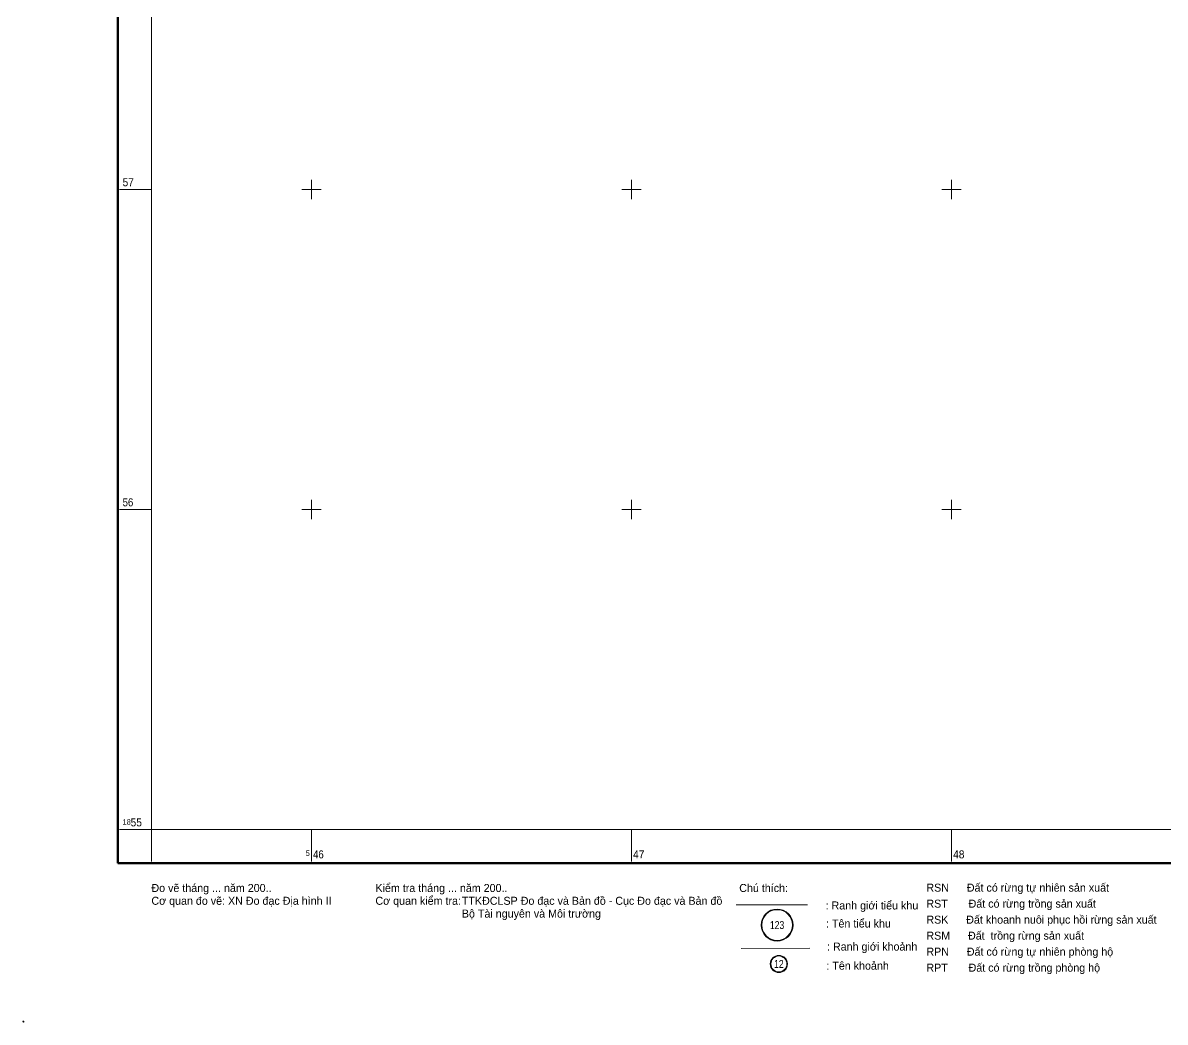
# Model space of a CAD drawing. Header units: metres. Extents: x 545098 to 555652, y 1854398 to 1862642.
# Drawn here: x 545098 to 548667, y 1854398 to 1857521 of the extents above; entities that cross this region are included whole.
import ezdxf
from ezdxf.enums import TextEntityAlignment as Align

# ---------------------------------------------------------------- set-up
doc = ezdxf.new("R2010")
doc.units = ezdxf.units.M
doc.header["$LTSCALE"] = 6.8
doc.header["$PDMODE"] = 32
doc.header["$PDSIZE"] = 3.4
doc.layers.add('56', color=7, linetype='Continuous')
for name, color, linetype, lineweight in [('59', 7, 'Continuous', 13), ('60', 7, 'Continuous', 13), ('61', 7, 'Continuous', 13)]:
    doc.layers.add(name, color=color, linetype=linetype, lineweight=lineweight)

msp = doc.modelspace()

# ---------------------------------------------------------------- linework, layer by layer
at = {"layer": '59'}
for p, q in [((547327.34, 1854765.04), (547550.28, 1854765.04)), ((547454.96, 1854751.72), (547454.96, 1854749.72)), ((547454.96, 1854653.72), (547454.96, 1854651.72)), ((547342.78, 1854628.62), (547557.38, 1854629.67)), ((547433.46, 1854580.05), (547435.46, 1854580.05)), ((547435.46, 1854580.05), (547433.46, 1854580.05)), ((547485.46, 1854580.05), (547487.46, 1854580.05)), ((547487.46, 1854580.05), (547485.46, 1854580.05))]:
    msp.add_line(p, q, dxfattribs=at)
for points in [[(547454.96, 1854749.72), (547454.96, 1854751.72), (547454.96, 1854751.72)], [(547454.96, 1854651.72), (547454.96, 1854653.72), (547454.96, 1854653.72)]]:
    msp.add_lwpolyline(points, dxfattribs=at)
for centre, radius, start, end in [((547454.96, 1854701.72), 50, 90, 270), ((547454.96, 1854701.72), 48, 90, 270), ((547454.92, 1854701.72), 50, 270.0401, 89.95989), ((547454.93, 1854701.72), 48, 0, 89.96419), ((547454.93, 1854701.72), 48, 270.03581, 0), ((547460.46, 1854580.04), 27, 90, 179.99866), ((547460.46, 1854580.04), 25, 90, 179.99855), ((547460.46, 1854580.04), 27, 0.00134, 89.99855), ((547460.46, 1854580.04), 25, 0.00145, 89.99855), ((547460.46, 1854580.12), 27, 180.16841, 270), ((547460.46, 1854580.12), 25, 180.18313, 269.99856), ((547460.46, 1854580.12), 25, 270, 359.81686), ((547460.46, 1854580.12), 27, 270, 359.83015)]:
    msp.add_arc(centre, radius, start, end, dxfattribs=at)
at = {"layer": '60'}
for p, q in [((546000, 1856970), (546000, 1857030)), ((547000, 1856970), (547000, 1857030)), ((548000, 1856970), (548000, 1857030)), ((545500, 1857000), (545400, 1857000)), ((546030, 1857000), (545970, 1857000)), ((547030, 1857000), (546970, 1857000)), ((548030, 1857000), (547970, 1857000)), ((546000, 1855970), (546000, 1856030)), ((547000, 1855970), (547000, 1856030)), ((548000, 1855970), (548000, 1856030)), ((545500, 1856000), (545400, 1856000)), ((546030, 1856000), (545970, 1856000)), ((547030, 1856000), (546970, 1856000)), ((548030, 1856000), (547970, 1856000)), ((545500, 1855000), (545400, 1855000)), ((545500, 1855000), (545400, 1855000)), ((545500, 1855000), (545500, 1854900)), ((546000, 1855000), (546000, 1854900)), ((547000, 1855000), (547000, 1854900)), ((548000, 1855000), (548000, 1854900))]:
    msp.add_line(p, q, dxfattribs=at)
msp.add_lwpolyline([(545500, 1855000), (554500, 1855000), (554500, 1862000), (545500, 1862000)], close=True, dxfattribs=at)
at = {"layer": '61', "lineweight": 158}
msp.add_lwpolyline([(545395, 1854895), (554605, 1854895), (554605, 1862105), (545395, 1862105)], close=True, dxfattribs=at)
at = {"layer": '61'}
msp.add_point((545100, 1854400), dxfattribs=at)

# ---------------------------------------------------------------- texts
at = {"layer": '56'}
for s, height, width, p in [('57', 25, 0.95, (545410, 1857010)), ('56', 25, 0.9, (545410, 1856010)), ('18', 17.5, 0.95, (545410, 1855015)), ('55', 25, 0.95, (545435, 1855010)), ('46', 25, 0.9, (546005, 1854910)), ('47', 25, 0.95, (547005, 1854910)), ('48', 25, 0.95, (548005, 1854910))]:
    msp.add_text(s, height=height, dxfattribs=dict(at, width=width)).set_placement(p)
at = {"layer": '56', "width": 0.9}
msp.add_text('5', height=17.5, dxfattribs=at).set_placement((545995, 1854917.5), align=Align.RIGHT)
at = {"layer": '59'}
for s, p in [('Đo vẽ tháng ... năm 200..', (545500, 1854805)), ('Kiểm tra tháng ... năm 200..', (546200, 1854805)), ('Chú thích:', (547336.67, 1854805)), ('RSN      Đất có rừng tự nhiên sản xuất', (547921.44, 1854806.09)), ('Cơ quan đo vẽ: XN Đo đạc Địa hình II', (545500, 1854765)), ('Cơ quan kiểm tra: ', (546200, 1854765)), ('TTKĐCLSP Đo đạc và Bản đồ - Cục Đo đạc và Bản đồ', (546470, 1854765)), ('                           : Ranh giới tiểu khu', (547355.69, 1854750.37)), ('RST       Đất có rừng trồng sản xuất', (547921.44, 1854756.09)), ('Bộ Tài nguyên và Môi trường', (546470, 1854725)), ('                           : Tên tiểu khu', (547357.02, 1854693.96)), ('RSK      Đất khoanh nuôi phục hồi rừng sản xuất', (547921.44, 1854706.09)), ('RSM      Đất  trồng rừng sản xuất', (547921.44, 1854656.09)), ('                           : Ranh giới khoảnh', (547360.18, 1854621.91)), ('RPN      Đất có rừng tự nhiên phòng hộ', (547921.44, 1854606.09)), ('                           : Tên khoảnh', (547358.09, 1854562.19)), ('RPT       Đất có rừng trồng phòng hộ', (547921.44, 1854556.09))]:
    msp.add_text(s, height=25, dxfattribs=at).set_placement(p)
at = {"layer": '59', "width": 0.8}
for s, p in [('123', (547454.94, 1854689.22)), ('12', (547460.46, 1854567.63))]:
    msp.add_text(s, height=25, dxfattribs=at).set_placement(p, align=Align.CENTER)

doc.saveas('drawing.dxf')
